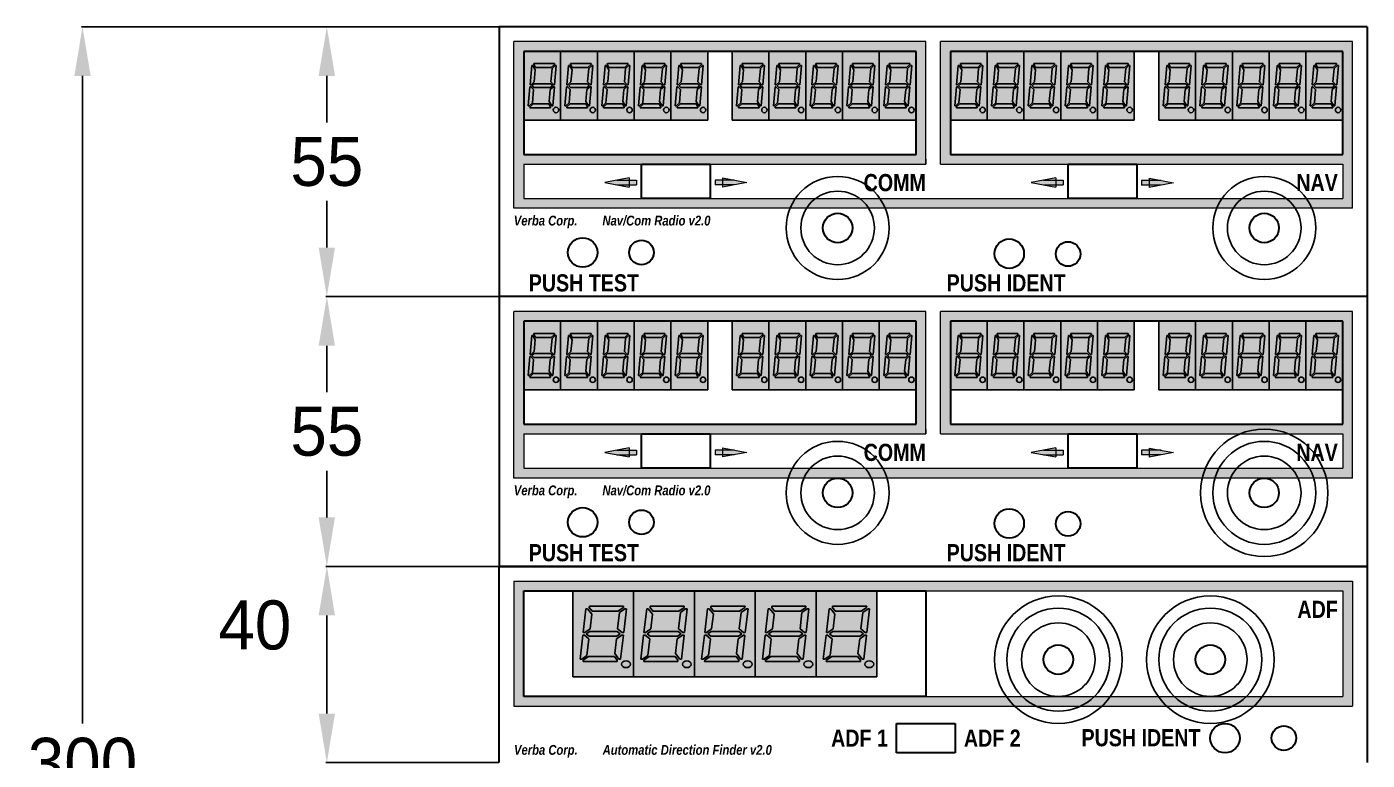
# Model space of a CAD drawing. Header units: inches. Extents: x 86 to 1722, y 57 to 821.
# Drawn here: x 1033.4 to 1306.7, y 254.2 to 403.7 of the extents above; entities that cross this region are included whole.
import ezdxf

# ---------------------------------------------------------------- set-up
doc = ezdxf.new("R2010")
doc.units = ezdxf.units.IN
doc.header["$MEASUREMENT"] = 0
doc.layers.add('Hrany', color=7, linetype='Continuous', lineweight=30)
doc.layers.add('Text - znacky - ciary', color=7, linetype='Continuous', lineweight=0)
for name, color, linetype in [('Koty', 5, 'Continuous'), ('LED_cislice', 1, 'Continuous'), ('LED_pozadie', 8, 'Continuous'), ('Text', 7, 'Continuous')]:
    doc.layers.add(name, color=color, linetype=linetype)
doc.dimstyles.get("Standard").update_dxf_attribs({"dimtxt": 10, "dimasz": 10, "dimexe": 0.18, "dimexo": 0.0625, "dimgap": 3, "dimtad": 1, "dimtih": 1, "dimtoh": 1, "dimdec": 0, "dimzin": 0, "dimdsep": 46, "dimtxsty": 'Standard', "dimcen": 0.09, "dimadec": 0, "dimazin": 0, "dimtfac": 1, "dimtdec": 0, "dimtofl": 0, "dimtmove": 0, "dimatfit": 3, "dimfxl": 1, "dimtolj": 1, "dimtzin": 0, "dimarcsym": 0})

# ---------------------------------------------------------------- blocks, each defined once
blk = doc.blocks.new('sa3611ewa_farebny')
at = {"layer": 'LED_cislice'}
h = blk.add_hatch(color=256, dxfattribs=at)
h.paths.add_polyline_path([(2.33, -3.8), (1.81, -2.9), (1.61, -2.9), (1.27, -6.8), (1.47, -6.8), (2.12, -6.2)])
h.paths.add_polyline_path([(2.04, -2.5), (2.03, -2.7), (2.37, -3.3), (5.57, -3.3), (6.23, -2.69), (6.25, -2.5)])
h.paths.add_polyline_path([(6.61, -2.9), (6.41, -2.9), (5.76, -3.51), (5.52, -6.2), (6.07, -6.8), (6.27, -6.8)])
h.paths.add_polyline_path([(2.08, -6.6), (1.65, -7), (2.02, -7.4), (5.42, -7.4), (5.85, -7), (5.48, -6.6)])
h.paths.add_polyline_path([(1.98, -7.8), (1.43, -7.2), (1.23, -7.2), (0.89, -11.1), (1.09, -11.1), (1.74, -10.5)])
h.paths.add_polyline_path([(5.47, -11.5), (5.47, -11.3), (5.13, -10.7), (1.93, -10.7), (1.27, -11.3), (1.26, -11.5)])
h.paths.add_polyline_path([(6.23, -7.2), (6.03, -7.2), (5.38, -7.8), (5.17, -10.2), (5.69, -11.1), (5.89, -11.1)])
h.paths.add_polyline_path([(6.01, -11.95, 1), (7.11, -11.95, 1)])
at = {"layer": 'LED_pozadie'}
h = blk.add_hatch(color=256, dxfattribs=at)
h.paths.add_polyline_path([(0, -14), (7.5, -14), (7.5, 0), (0, 0)])
h.paths.add_polyline_path([(2.04, -2.5), (6.25, -2.5), (6.23, -2.69), (5.57, -3.3), (2.37, -3.3), (2.03, -2.7)], flags=16)
h.paths.add_polyline_path([(1.61, -2.9), (1.81, -2.9), (2.33, -3.8), (2.12, -6.2), (1.47, -6.8), (1.27, -6.8)], flags=16)
h.paths.add_polyline_path([(2.08, -6.6), (5.48, -6.6), (5.85, -7), (5.42, -7.4), (2.02, -7.4), (1.65, -7)], flags=16)
h.paths.add_polyline_path([(5.76, -3.51), (6.41, -2.9), (6.61, -2.9), (6.27, -6.8), (6.07, -6.8), (5.52, -6.2)], flags=16)
h.paths.add_polyline_path([(1.23, -7.2), (1.43, -7.2), (1.98, -7.8), (1.74, -10.5), (1.09, -11.1), (0.89, -11.1)], flags=16)
h.paths.add_polyline_path([(6.03, -7.2), (6.23, -7.2), (5.89, -11.1), (5.69, -11.1), (5.17, -10.2), (5.38, -7.8)], flags=16)
h.paths.add_polyline_path([(1.93, -10.7), (5.13, -10.7), (5.47, -11.3), (5.47, -11.5), (1.26, -11.5), (1.27, -11.3)], flags=16)
h.paths.add_polyline_path([(7.11, -11.95, -1), (6.01, -11.95, -1)], flags=16)
at = {"layer": 'LED_cislice'}
for p, q in [((1.61, -2.9), (1.27, -6.8)), ((1.61, -2.9), (1.81, -2.9)), ((1.81, -2.9), (2.33, -3.8)), ((2.04, -2.5), (2.03, -2.7)), ((2.03, -2.7), (2.37, -3.3)), ((2.04, -2.5), (6.25, -2.5)), ((2.37, -3.3), (5.57, -3.3)), ((6.23, -2.7), (5.57, -3.3)), ((6.41, -2.9), (5.76, -3.51)), ((6.25, -2.5), (6.23, -2.7)), ((6.27, -6.8), (6.61, -2.9)), ((6.61, -2.9), (6.41, -2.9)), ((2.33, -3.8), (2.12, -6.2)), ((5.76, -3.51), (5.52, -6.2)), ((1.47, -6.8), (2.12, -6.2)), ((1.65, -7), (2.08, -6.6)), ((2.08, -6.6), (5.48, -6.6)), ((5.85, -7), (5.48, -6.6)), ((6.07, -6.8), (5.52, -6.2)), ((1.23, -7.2), (0.89, -11.1)), ((1.23, -7.2), (1.43, -7.2)), ((1.27, -6.8), (1.47, -6.8)), ((1.43, -7.2), (1.98, -7.8)), ((1.65, -7), (2.02, -7.4)), ((1.74, -10.5), (1.98, -7.8)), ((5.42, -7.4), (2.02, -7.4)), ((5.17, -10.2), (5.38, -7.8)), ((6.03, -7.2), (5.38, -7.8)), ((5.42, -7.4), (5.85, -7)), ((6.23, -7.2), (5.89, -11.1)), ((6.23, -7.2), (6.03, -7.2)), ((6.27, -6.8), (6.07, -6.8)), ((0.89, -11.1), (1.09, -11.1)), ((1.09, -11.1), (1.74, -10.5)), ((1.26, -11.5), (1.27, -11.3)), ((5.47, -11.5), (1.26, -11.5)), ((1.27, -11.3), (1.93, -10.7)), ((1.93, -10.7), (5.13, -10.7)), ((5.13, -10.7), (5.47, -11.3)), ((5.69, -11.1), (5.17, -10.2)), ((5.47, -11.3), (5.47, -11.5)), ((5.89, -11.1), (5.69, -11.1))]:
    blk.add_line(p, q, dxfattribs=at)
blk.add_circle((6.56, -11.95), 0.55, dxfattribs=at)
at = {"layer": 'LED_pozadie'}
for p, q in [((7.5, 0), (0, 0)), ((0, 0), (0, -14)), ((7.5, -14), (7.5, 0)), ((0, -14), (7.5, -14))]:
    blk.add_line(p, q, dxfattribs=at)
blk = doc.blocks.new('Sipka')
at = {"layer": 'Text - znacky - ciary'}
h = blk.add_hatch(color=256, dxfattribs=at)
h.paths.add_polyline_path([(-1.5, -0.46875), (-1.5, 0.46875), (-4, 0.46875), (-6.5, 0), (-4, -0.46875)])
h.paths.add_polyline_path([(-1.5, 0.46875), (-1.5, -0.46875), (0, -0.46875), (0, 0.46875)])
h.paths.add_polyline_path([(-1.5, 0.9375), (-4, 0.46875), (-1.5, 0.46875)])
h.paths.add_polyline_path([(-1.5, -0.9375), (-1.5, -0.46875), (-4, -0.46875)])
for p, q in [((-1.5, 0.9375), (-6.5, 0)), ((-6.5, 0), (-1.5, -0.9375)), ((-4, 0.46875), (0, 0.46875)), ((-1.5, 0.9375), (-1.5, -0.9375)), ((0, 0.46875), (0, -0.46875)), ((-4, -0.46875), (0, -0.46875))]:
    blk.add_line(p, q, dxfattribs=at)
blk = doc.blocks.new('SA5211EWA')
at = {"xscale": 1.653333333333336, "yscale": 1.25}
blk.add_blockref('sa3611ewa_farebny', (0, 0), dxfattribs=at)
blk = doc.blocks.new('*D34')
at = {"layer": 'Defpoints', "color": 0, "transparency": 16777216}
for p in [(1129.75, 403.65), (1094.58, 348.65), (1129.75, 348.65)]:
    blk.add_point(p, dxfattribs=at)
at = {"layer": 'Koty', "color": 0, "lineweight": -2, "transparency": 16777216}
for p, q in [((1129.68, 403.65), (1094.4, 403.65)), ((1094.58, 393.65), (1094.58, 384.15)), ((1094.58, 358.65), (1094.58, 368.15)), ((1129.68, 348.65), (1094.4, 348.65))]:
    blk.add_line(p, q, dxfattribs=at)
at = {"layer": 'Koty', "color": 0, "transparency": 16777216}
for points in [[(1092.91, 393.65), (1096.25, 393.65), (1094.58, 403.65)], [(1092.91, 358.65), (1096.25, 358.65), (1094.58, 348.65)]]:
    blk.add_solid(points, dxfattribs=at)
at = {"layer": 'Koty', "color": 0, "transparency": 16777216, "insert": (1094.58, 376.15), "char_height": 10, "attachment_point": 5}
blk.add_mtext('\\A1;55', dxfattribs=at)
blk = doc.blocks.new('*D35')
at = {"layer": 'Defpoints', "color": 0, "transparency": 16777216}
for p in [(1129.75, 348.65), (1094.58, 293.65), (1129.75, 293.65)]:
    blk.add_point(p, dxfattribs=at)
at = {"layer": 'Koty', "color": 0, "lineweight": -2, "transparency": 16777216}
for p, q in [((1129.68, 348.65), (1094.4, 348.65)), ((1094.58, 338.65), (1094.58, 329.15)), ((1094.58, 303.65), (1094.58, 313.15)), ((1129.68, 293.65), (1094.4, 293.65))]:
    blk.add_line(p, q, dxfattribs=at)
at = {"layer": 'Koty', "color": 0, "transparency": 16777216}
for points in [[(1092.91, 338.65), (1096.25, 338.65), (1094.58, 348.65)], [(1092.91, 303.65), (1096.25, 303.65), (1094.58, 293.65)]]:
    blk.add_solid(points, dxfattribs=at)
at = {"layer": 'Koty', "color": 0, "transparency": 16777216, "insert": (1094.58, 321.15), "char_height": 10, "attachment_point": 5}
blk.add_mtext('\\A1;55', dxfattribs=at)
blk = doc.blocks.new('*D36')
at = {"layer": 'Defpoints', "color": 0, "transparency": 16777216}
for p in [(1129.75, 293.65), (1094.58, 253.65), (1129.75, 253.65)]:
    blk.add_point(p, dxfattribs=at)
at = {"layer": 'Koty', "color": 0, "lineweight": -2, "transparency": 16777216}
for p, q in [((1129.68, 293.65), (1094.4, 293.65)), ((1094.58, 283.65), (1094.58, 263.65)), ((1129.68, 253.65), (1094.4, 253.65))]:
    blk.add_line(p, q, dxfattribs=at)
at = {"layer": 'Koty', "color": 0, "transparency": 16777216}
for points in [[(1092.91, 283.65), (1096.25, 283.65), (1094.58, 293.65)], [(1092.91, 263.65), (1096.25, 263.65), (1094.58, 253.65)]]:
    blk.add_solid(points, dxfattribs=at)
at = {"layer": 'Koty', "color": 0, "transparency": 16777216, "insert": (1079.9, 281.65), "char_height": 10, "attachment_point": 5}
blk.add_mtext('\\A1;40', dxfattribs=at)
blk = doc.blocks.new('*D40')
at = {"layer": 'Defpoints', "color": 0, "transparency": 16777216}
for p in [(1129.75, 403.65), (1044.75, 103.65), (1129.75, 103.65)]:
    blk.add_point(p, dxfattribs=at)
at = {"layer": 'Koty', "color": 0, "lineweight": -2, "transparency": 16777216}
for p, q in [((1129.68, 403.65), (1044.57, 403.65)), ((1044.75, 393.65), (1044.75, 261.65)), ((1044.75, 113.65), (1044.75, 245.65)), ((1129.68, 103.65), (1044.57, 103.65))]:
    blk.add_line(p, q, dxfattribs=at)
at = {"layer": 'Koty', "color": 0, "transparency": 16777216}
for points in [[(1043.09, 393.65), (1046.42, 393.65), (1044.75, 403.65)], [(1043.09, 113.65), (1046.42, 113.65), (1044.75, 103.65)]]:
    blk.add_solid(points, dxfattribs=at)
at = {"layer": 'Koty', "color": 0, "transparency": 16777216, "insert": (1044.75, 253.65), "char_height": 10, "attachment_point": 5}
blk.add_mtext('\\A1;300', dxfattribs=at)

msp = doc.modelspace()

# ---------------------------------------------------------------- hatches: boundary and pattern name
at = {"layer": 'Text - znacky - ciary'}
h = msp.add_hatch(color=256, dxfattribs=at)
h.paths.add_polyline_path([(1134.75, 398.65), (1214.75, 398.65), (1214.75, 377.65), (1134.75, 377.65)], flags=16)
h.paths.add_polyline_path([(1134.75, 375.65), (1216.75, 375.65), (1216.75, 400.65), (1132.71, 400.65), (1132.71, 366.65), (1303.78, 366.65), (1303.78, 400.65), (1219.75, 400.65), (1219.75, 375.65), (1301.75, 375.65), (1301.75, 368.65), (1134.75, 368.65)])
h.paths.add_polyline_path([(1221.75, 377.65), (1221.75, 398.65), (1301.75, 398.65), (1301.75, 377.65)], flags=16)
h = msp.add_hatch(color=256, dxfattribs=at)
h.paths.add_polyline_path([(1156.25, 371.43), (1156.25, 372.37), (1153.75, 372.37), (1151.25, 371.9), (1153.75, 371.43)])
h.paths.add_polyline_path([(1156.25, 372.37), (1156.25, 371.43), (1157.75, 371.43), (1157.75, 372.37)])
h.paths.add_polyline_path([(1156.25, 372.84), (1153.75, 372.37), (1156.25, 372.37)])
h.paths.add_polyline_path([(1156.25, 370.96), (1156.25, 371.43), (1153.75, 371.43)])
h = msp.add_hatch(color=256, dxfattribs=at)
h.paths.add_polyline_path([(1175.25, 371.43), (1175.25, 372.37), (1177.75, 372.37), (1180.25, 371.9), (1177.75, 371.43)])
h.paths.add_polyline_path([(1175.25, 372.37), (1175.25, 371.43), (1173.75, 371.43), (1173.75, 372.37)])
h.paths.add_polyline_path([(1175.25, 372.84), (1177.75, 372.37), (1175.25, 372.37)])
h.paths.add_polyline_path([(1175.25, 370.96), (1175.25, 371.43), (1177.75, 371.43)])
h = msp.add_hatch(color=256, dxfattribs=at)
h.paths.add_polyline_path([(1243.25, 371.43), (1243.25, 372.37), (1240.75, 372.37), (1238.25, 371.9), (1240.75, 371.43)])
h.paths.add_polyline_path([(1243.25, 372.37), (1243.25, 371.43), (1244.75, 371.43), (1244.75, 372.37)])
h.paths.add_polyline_path([(1243.25, 372.84), (1240.75, 372.37), (1243.25, 372.37)])
h.paths.add_polyline_path([(1243.25, 370.96), (1243.25, 371.43), (1240.75, 371.43)])
h = msp.add_hatch(color=256, dxfattribs=at)
h.paths.add_polyline_path([(1134.75, 343.65), (1214.75, 343.65), (1214.75, 322.65), (1134.75, 322.65)], flags=16)
h.paths.add_polyline_path([(1134.75, 320.65), (1216.75, 320.65), (1216.75, 345.65), (1132.71, 345.65), (1132.71, 311.65), (1303.78, 311.65), (1303.78, 345.65), (1219.75, 345.65), (1219.75, 320.65), (1301.75, 320.65), (1301.75, 313.65), (1134.75, 313.65)])
h.paths.add_polyline_path([(1221.75, 322.65), (1221.75, 343.65), (1301.75, 343.65), (1301.75, 322.65)], flags=16)
h = msp.add_hatch(color=256, dxfattribs=at)
h.paths.add_polyline_path([(1156.25, 316.43), (1156.25, 317.37), (1153.75, 317.37), (1151.25, 316.9), (1153.75, 316.43)])
h.paths.add_polyline_path([(1156.25, 317.37), (1156.25, 316.43), (1157.75, 316.43), (1157.75, 317.37)])
h.paths.add_polyline_path([(1156.25, 317.84), (1153.75, 317.37), (1156.25, 317.37)])
h.paths.add_polyline_path([(1156.25, 315.96), (1156.25, 316.43), (1153.75, 316.43)])
h = msp.add_hatch(color=256, dxfattribs=at)
h.paths.add_polyline_path([(1175.25, 316.43), (1175.25, 317.37), (1177.75, 317.37), (1180.25, 316.9), (1177.75, 316.43)])
h.paths.add_polyline_path([(1175.25, 317.37), (1175.25, 316.43), (1173.75, 316.43), (1173.75, 317.37)])
h.paths.add_polyline_path([(1175.25, 317.84), (1177.75, 317.37), (1175.25, 317.37)])
h.paths.add_polyline_path([(1175.25, 315.96), (1175.25, 316.43), (1177.75, 316.43)])
h = msp.add_hatch(color=256, dxfattribs=at)
h.paths.add_polyline_path([(1243.25, 316.43), (1243.25, 317.37), (1240.75, 317.37), (1238.25, 316.9), (1240.75, 316.43)])
h.paths.add_polyline_path([(1243.25, 317.37), (1243.25, 316.43), (1244.75, 316.43), (1244.75, 317.37)])
h.paths.add_polyline_path([(1243.25, 317.84), (1240.75, 317.37), (1243.25, 317.37)])
h.paths.add_polyline_path([(1243.25, 315.96), (1243.25, 316.43), (1240.75, 316.43)])
h = msp.add_hatch(color=256, dxfattribs=at)
h.paths.add_polyline_path([(1303.75, 265.15), (1303.75, 290.65), (1132.75, 290.65), (1132.75, 265.15)])
h.paths.add_polyline_path([(1301.75, 267.15), (1301.75, 288.65), (1134.75, 288.65), (1134.75, 267.15)], flags=16)

# ---------------------------------------------------------------- linework, layer by layer
for p, q in [((1134.75, 398.65), (1134.75, 384.65)), ((1172.25, 398.65), (1134.75, 398.65)), ((1172.25, 384.65), (1172.25, 398.65)), ((1214.75, 398.65), (1177.25, 398.65)), ((1177.25, 398.65), (1177.25, 384.65)), ((1214.75, 384.65), (1214.75, 398.65)), ((1259.25, 398.65), (1221.75, 398.65)), ((1221.75, 398.65), (1221.75, 384.65)), ((1259.25, 384.65), (1259.25, 398.65)), ((1301.75, 398.65), (1264.25, 398.65)), ((1264.25, 398.65), (1264.25, 384.65)), ((1301.75, 384.65), (1301.75, 398.65)), ((1134.75, 384.65), (1172.25, 384.65)), ((1177.25, 384.65), (1214.75, 384.65)), ((1221.75, 384.65), (1259.25, 384.65)), ((1264.25, 384.65), (1301.75, 384.65)), ((1134.75, 343.65), (1134.75, 329.65)), ((1172.25, 343.65), (1134.75, 343.65)), ((1172.25, 329.65), (1172.25, 343.65)), ((1214.75, 343.65), (1177.25, 343.65)), ((1177.25, 343.65), (1177.25, 329.65)), ((1214.75, 329.65), (1214.75, 343.65)), ((1259.25, 343.65), (1221.75, 343.65)), ((1221.75, 343.65), (1221.75, 329.65)), ((1259.25, 329.65), (1259.25, 343.65)), ((1301.75, 343.65), (1264.25, 343.65)), ((1264.25, 343.65), (1264.25, 329.65)), ((1301.75, 329.65), (1301.75, 343.65)), ((1134.75, 329.65), (1172.25, 329.65)), ((1177.25, 329.65), (1214.75, 329.65)), ((1221.75, 329.65), (1259.25, 329.65)), ((1264.25, 329.65), (1301.75, 329.65))]:
    msp.add_line(p, q)
for centre, radius in [((1198.75, 362.65), 10.5), ((1285.75, 362.65), 10.5), ((1198.75, 362.65), 7.5), ((1285.75, 362.65), 7.5), ((1285.75, 308.65), 13), ((1198.75, 308.65), 10.5), ((1285.75, 308.65), 10.5), ((1198.75, 308.65), 7.5), ((1285.75, 308.65), 7.5), ((1243.75, 274.65), 13), ((1274.75, 274.65), 13), ((1243.75, 274.65), 10.5), ((1274.75, 274.65), 10.5), ((1243.75, 274.65), 7.5), ((1274.75, 274.65), 7.5)]:
    msp.add_circle(centre, radius)
at = {"layer": 'Hrany'}
for p, q in [((1306.75, 403.65), (1129.75, 403.65)), ((1129.75, 403.65), (1129.75, 348.65)), ((1306.75, 403.65), (1306.75, 348.65)), ((1214.75, 398.65), (1134.75, 398.65)), ((1134.75, 398.65), (1134.75, 377.65)), ((1214.75, 377.65), (1214.75, 398.65)), ((1301.75, 398.65), (1221.75, 398.65)), ((1221.75, 398.65), (1221.75, 377.65)), ((1301.75, 377.65), (1301.75, 398.65)), ((1134.75, 377.65), (1214.75, 377.65)), ((1221.75, 377.65), (1301.75, 377.65)), ((1158.75, 375.65), (1172.75, 375.65)), ((1158.75, 368.65), (1158.75, 375.65)), ((1172.75, 375.65), (1172.75, 368.65)), ((1245.75, 375.65), (1259.75, 375.65)), ((1245.75, 368.65), (1245.75, 375.65)), ((1259.75, 375.65), (1259.75, 368.65)), ((1172.75, 368.65), (1158.75, 368.65)), ((1259.75, 368.65), (1245.75, 368.65)), ((1306.75, 348.65), (1129.75, 348.65)), ((1306.75, 348.65), (1129.75, 348.65)), ((1129.75, 348.65), (1129.75, 293.65)), ((1306.75, 348.65), (1306.75, 293.65)), ((1214.75, 343.65), (1134.75, 343.65)), ((1134.75, 343.65), (1134.75, 322.65)), ((1214.75, 322.65), (1214.75, 343.65)), ((1301.75, 343.65), (1221.75, 343.65)), ((1221.75, 343.65), (1221.75, 322.65)), ((1301.75, 322.65), (1301.75, 343.65)), ((1134.75, 322.65), (1214.75, 322.65)), ((1221.75, 322.65), (1301.75, 322.65)), ((1158.75, 320.65), (1172.75, 320.65)), ((1158.75, 313.65), (1158.75, 320.65)), ((1172.75, 320.65), (1172.75, 313.65)), ((1245.75, 320.65), (1259.75, 320.65)), ((1245.75, 313.65), (1245.75, 320.65)), ((1259.75, 320.65), (1259.75, 313.65)), ((1172.75, 313.65), (1158.75, 313.65)), ((1259.75, 313.65), (1245.75, 313.65)), ((1306.75, 293.65), (1129.75, 293.65)), ((1129.75, 293.65), (1306.75, 293.65)), ((1129.75, 253.65), (1129.75, 293.65)), ((1306.75, 293.65), (1306.75, 253.65)), ((1134.75, 288.65), (1216.75, 288.65)), ((1134.75, 267.15), (1134.75, 288.65)), ((1216.75, 288.65), (1216.75, 267.15)), ((1216.75, 267.15), (1134.75, 267.15)), ((1210.75, 255.65), (1210.75, 261.65)), ((1210.75, 261.65), (1222.75, 261.65)), ((1222.75, 261.65), (1222.75, 255.65)), ((1222.75, 255.65), (1210.75, 255.65))]:
    msp.add_line(p, q, dxfattribs=at)
for centre, radius in [((1198.75, 362.65), 3), ((1285.75, 362.65), 3), ((1146.75, 357.65), 3), ((1158.75, 357.65), 2.5), ((1233.75, 357.4), 3), ((1245.75, 357.34), 2.5), ((1198.75, 308.65), 3), ((1285.75, 308.65), 3), ((1146.75, 302.65), 3), ((1158.75, 302.65), 2.5), ((1233.75, 302.4), 3), ((1245.75, 302.34), 2.5), ((1243.75, 274.65), 3), ((1274.75, 274.65), 3), ((1277.75, 258.65), 3), ((1289.75, 258.65), 2.5)]:
    msp.add_circle(centre, radius, dxfattribs=at)
at = {"layer": 'Text - znacky - ciary'}
for p, q in [((1216.75, 400.65), (1132.71, 400.65)), ((1132.71, 366.65), (1132.71, 400.65)), ((1216.75, 375.65), (1216.75, 400.65)), ((1216.75, 399.65), (1216.75, 400.65)), ((1303.78, 400.65), (1219.75, 400.65)), ((1219.75, 375.65), (1219.75, 400.65)), ((1219.75, 400.65), (1219.75, 400.65)), ((1301.75, 400.65), (1301.75, 400.65)), ((1303.78, 366.65), (1303.78, 400.65)), ((1214.75, 398.65), (1134.75, 398.65)), ((1134.75, 398.65), (1134.75, 377.65)), ((1214.75, 377.65), (1214.75, 398.65)), ((1221.75, 398.65), (1301.75, 398.65)), ((1221.75, 377.65), (1221.75, 398.65)), ((1301.75, 377.65), (1301.75, 398.65)), ((1134.75, 377.65), (1214.75, 377.65)), ((1219.75, 377.65), (1219.75, 377.65)), ((1219.75, 377.65), (1219.75, 377.65)), ((1219.75, 375.65), (1219.75, 377.65)), ((1221.75, 377.65), (1301.75, 377.65)), ((1134.75, 375.65), (1216.75, 375.65)), ((1134.75, 375.65), (1134.75, 368.65)), ((1216.75, 376.65), (1216.75, 375.65)), ((1219.75, 375.65), (1301.75, 375.65)), ((1221.75, 375.65), (1221.75, 375.65)), ((1301.75, 375.65), (1301.75, 368.65)), ((1156.25, 372.84), (1151.25, 371.9)), ((1151.25, 371.9), (1156.25, 370.96)), ((1153.75, 372.37), (1157.75, 372.37)), ((1156.25, 372.84), (1156.25, 370.96)), ((1157.75, 372.37), (1157.75, 371.43)), ((1177.75, 372.37), (1173.75, 372.37)), ((1173.75, 372.37), (1173.75, 371.43)), ((1175.25, 372.84), (1180.25, 371.9)), ((1175.25, 372.84), (1175.25, 370.96)), ((1180.25, 371.9), (1175.25, 370.96)), ((1243.25, 372.84), (1238.25, 371.9)), ((1238.25, 371.9), (1243.25, 370.96)), ((1240.75, 372.37), (1244.75, 372.37)), ((1243.25, 372.84), (1243.25, 370.96)), ((1244.75, 372.37), (1244.75, 371.43)), ((1153.75, 371.43), (1157.75, 371.43)), ((1177.75, 371.43), (1173.75, 371.43)), ((1240.75, 371.43), (1244.75, 371.43)), ((1303.78, 366.65), (1132.71, 366.65)), ((1134.75, 368.65), (1301.75, 368.65)), ((1216.75, 345.65), (1132.71, 345.65)), ((1132.71, 311.65), (1132.71, 345.65)), ((1216.75, 320.65), (1216.75, 345.65)), ((1216.75, 344.65), (1216.75, 345.65)), ((1303.78, 345.65), (1219.75, 345.65)), ((1219.75, 320.65), (1219.75, 345.65)), ((1219.75, 345.65), (1219.75, 345.65)), ((1301.75, 345.65), (1301.75, 345.65)), ((1303.78, 311.65), (1303.78, 345.65)), ((1214.75, 343.65), (1134.75, 343.65)), ((1134.75, 343.65), (1134.75, 322.65)), ((1214.75, 322.65), (1214.75, 343.65)), ((1221.75, 343.65), (1301.75, 343.65)), ((1221.75, 322.65), (1221.75, 343.65)), ((1301.75, 322.65), (1301.75, 343.65)), ((1134.75, 322.65), (1214.75, 322.65)), ((1219.75, 322.65), (1219.75, 322.65)), ((1219.75, 322.65), (1219.75, 322.65)), ((1219.75, 320.65), (1219.75, 322.65)), ((1221.75, 322.65), (1301.75, 322.65)), ((1134.75, 320.65), (1216.75, 320.65)), ((1134.75, 320.65), (1134.75, 313.65)), ((1216.75, 321.65), (1216.75, 320.65)), ((1219.75, 320.65), (1301.75, 320.65)), ((1221.75, 320.65), (1221.75, 320.65)), ((1301.75, 320.65), (1301.75, 313.65)), ((1156.25, 317.84), (1151.25, 316.9)), ((1153.75, 317.37), (1157.75, 317.37)), ((1156.25, 317.84), (1156.25, 315.96)), ((1157.75, 317.37), (1157.75, 316.43)), ((1177.75, 317.37), (1173.75, 317.37)), ((1173.75, 317.37), (1173.75, 316.43)), ((1175.25, 317.84), (1180.25, 316.9)), ((1175.25, 317.84), (1175.25, 315.96)), ((1243.25, 317.84), (1238.25, 316.9)), ((1240.75, 317.37), (1244.75, 317.37)), ((1243.25, 317.84), (1243.25, 315.96)), ((1244.75, 317.37), (1244.75, 316.43)), ((1151.25, 316.9), (1156.25, 315.96)), ((1153.75, 316.43), (1157.75, 316.43)), ((1177.75, 316.43), (1173.75, 316.43)), ((1180.25, 316.9), (1175.25, 315.96)), ((1238.25, 316.9), (1243.25, 315.96)), ((1240.75, 316.43), (1244.75, 316.43)), ((1303.78, 311.65), (1132.71, 311.65)), ((1134.75, 313.65), (1301.75, 313.65)), ((1132.75, 290.65), (1132.75, 265.15)), ((1132.75, 290.65), (1303.75, 290.65)), ((1303.75, 290.65), (1303.75, 265.15)), ((1134.75, 288.65), (1301.75, 288.65)), ((1134.75, 288.65), (1134.75, 267.15)), ((1301.75, 288.65), (1301.75, 267.15)), ((1132.75, 265.15), (1303.75, 265.15)), ((1134.75, 267.15), (1301.75, 267.15))]:
    msp.add_line(p, q, dxfattribs=at)
for points in [[(1134.75, 398.65), (1214.75, 398.65), (1214.75, 377.65), (1134.75, 377.65)], [(1134.75, 343.65), (1214.75, 343.65), (1214.75, 322.65), (1134.75, 322.65)]]:
    msp.add_lwpolyline(points, close=True, dxfattribs=at)

# ---------------------------------------------------------------- block references
at = {"xscale": -1}
for p in [(1173.75, 371.9), (1173.75, 316.9)]:
    msp.add_blockref('Sipka', p, dxfattribs=at)
for p in [(1144.75, 288.65), (1157.15, 288.65), (1169.55, 288.65), (1181.95, 288.65), (1194.35, 288.65)]:
    msp.add_blockref('SA5211EWA', p)
at = {"layer": 'Text'}
for p in [(1134.75, 398.65), (1142.25, 398.65), (1149.75, 398.65), (1157.25, 398.65), (1164.75, 398.65), (1177.25, 398.65), (1184.75, 398.65), (1192.25, 398.65), (1199.75, 398.65), (1207.25, 398.65), (1221.75, 398.65), (1229.25, 398.65), (1236.75, 398.65), (1244.25, 398.65), (1251.75, 398.65), (1264.25, 398.65), (1271.75, 398.65), (1279.25, 398.65), (1286.75, 398.65), (1294.25, 398.65), (1134.75, 343.65), (1142.25, 343.65), (1149.75, 343.65), (1157.25, 343.65), (1164.75, 343.65), (1177.25, 343.65), (1184.75, 343.65), (1192.25, 343.65), (1199.75, 343.65), (1207.25, 343.65), (1221.75, 343.65), (1229.25, 343.65), (1236.75, 343.65), (1244.25, 343.65), (1251.75, 343.65), (1264.25, 343.65), (1271.75, 343.65), (1279.25, 343.65), (1286.75, 343.65), (1294.25, 343.65)]:
    msp.add_blockref('sa3611ewa_farebny', p, dxfattribs=at)
at = {"layer": 'Text - znacky - ciary'}
for p in [(1157.75, 371.9), (1244.75, 371.9), (1157.75, 316.9), (1244.75, 316.9)]:
    msp.add_blockref('Sipka', p, dxfattribs=at)
at = {"layer": 'Text - znacky - ciary', "xscale": -1}
for p in [(1260.75, 371.85), (1260.75, 316.85)]:
    msp.add_blockref('Sipka', p, dxfattribs=at)

# ---------------------------------------------------------------- texts
at = {"layer": 'Text - znacky - ciary'}
for s, insert, char_height, attachment_point in [('{\\fArial Narrow|b1|i0|c0|p34;COMM}', (1216.75, 373.65), 3.5, 3), ('{\\fArial Narrow|b1|i0|c0|p34;NAV}', (1300.75, 373.65), 3.5, 3), ('{\\fArial Narrow|b1|i1|c0|p34;Verba Corp.        Nav/Com Radio v2.0}', (1132.71, 365.15), 2, 1), ('{\\fArial Narrow|b1|i0|c0|p34;PUSH TEST}', (1158.25, 349.65), 3.5, 9), ('{\\fArial Narrow|b1|i0|c0|p34;PUSH IDENT}', (1245.25, 349.65), 3.5, 9), ('{\\fArial Narrow|b1|i0|c0|p34;COMM}', (1216.75, 318.65), 3.5, 3), ('{\\fArial Narrow|b1|i0|c0|p34;NAV}', (1300.75, 318.65), 3.5, 3), ('{\\fArial Narrow|b1|i1|c0|p34;Verba Corp.        Nav/Com Radio v2.0}', (1132.71, 310.15), 2, 1), ('{\\fArial Narrow|b1|i0|c0|p34;PUSH TEST}', (1158.25, 294.65), 3.5, 9), ('{\\fArial Narrow|b1|i0|c0|p34;PUSH IDENT}', (1245.25, 294.65), 3.5, 9), ('{\\fArial Narrow|b1|i0|c0|p34;ADF}', (1300.75, 286.65), 3.5, 3), ('{\\fArial Narrow|b1|i0|c0|p34;ADF 1}', (1209, 258.65), 3.5, 6), ('{\\fArial Narrow|b1|i0|c0|p34;ADF 2}', (1224.5, 258.65), 3.5, 4), ('{\\fArial Narrow|b1|i0|c0|p34;PUSH IDENT}', (1272.75, 258.71), 3.5, 6), ('{\\fArial Narrow|b1|i1|c0|p34;Verba Corp.        Automatic Direction Finder v2.0}', (1132.75, 254.65), 2, 7)]:
    msp.add_mtext(s, dxfattribs=dict(at, insert=insert, char_height=char_height, attachment_point=attachment_point))

# ---------------------------------------------------------------- dimensions: what is measured, and where the dimension line sits
at = {"layer": 'Koty'}
for base, p2, picture, middle in [((1044.75, 103.65), (1129.75, 103.65), '*D40', (1044.75, 253.65)), ((1094.58, 348.65), (1129.75, 348.65), '*D34', (1094.58, 376.15))]:
    dim = msp.add_linear_dim(base=base, p1=(1129.75, 403.65), p2=p2, angle=90, dimstyle='Standard', dxfattribs=at)
    dim.commit()
    dim.dimension.update_dxf_attribs({"geometry": picture, "text_midpoint": middle})
for base, p1, p2, picture, middle in [((1094.58, 293.65), (1129.75, 348.65), (1129.75, 293.65), '*D35', (1094.58, 321.15)), ((1094.58, 253.65), (1129.75, 293.65), (1129.75, 253.65), '*D36', (1079.9, 281.65))]:
    dim = msp.add_linear_dim(base=base, p1=p1, p2=p2, angle=90, dimstyle='Standard', override={"dimtmove": 1}, dxfattribs=at)
    dim.commit()
    dim.dimension.update_dxf_attribs({"geometry": picture, "text_midpoint": middle})

doc.saveas('drawing.dxf')
